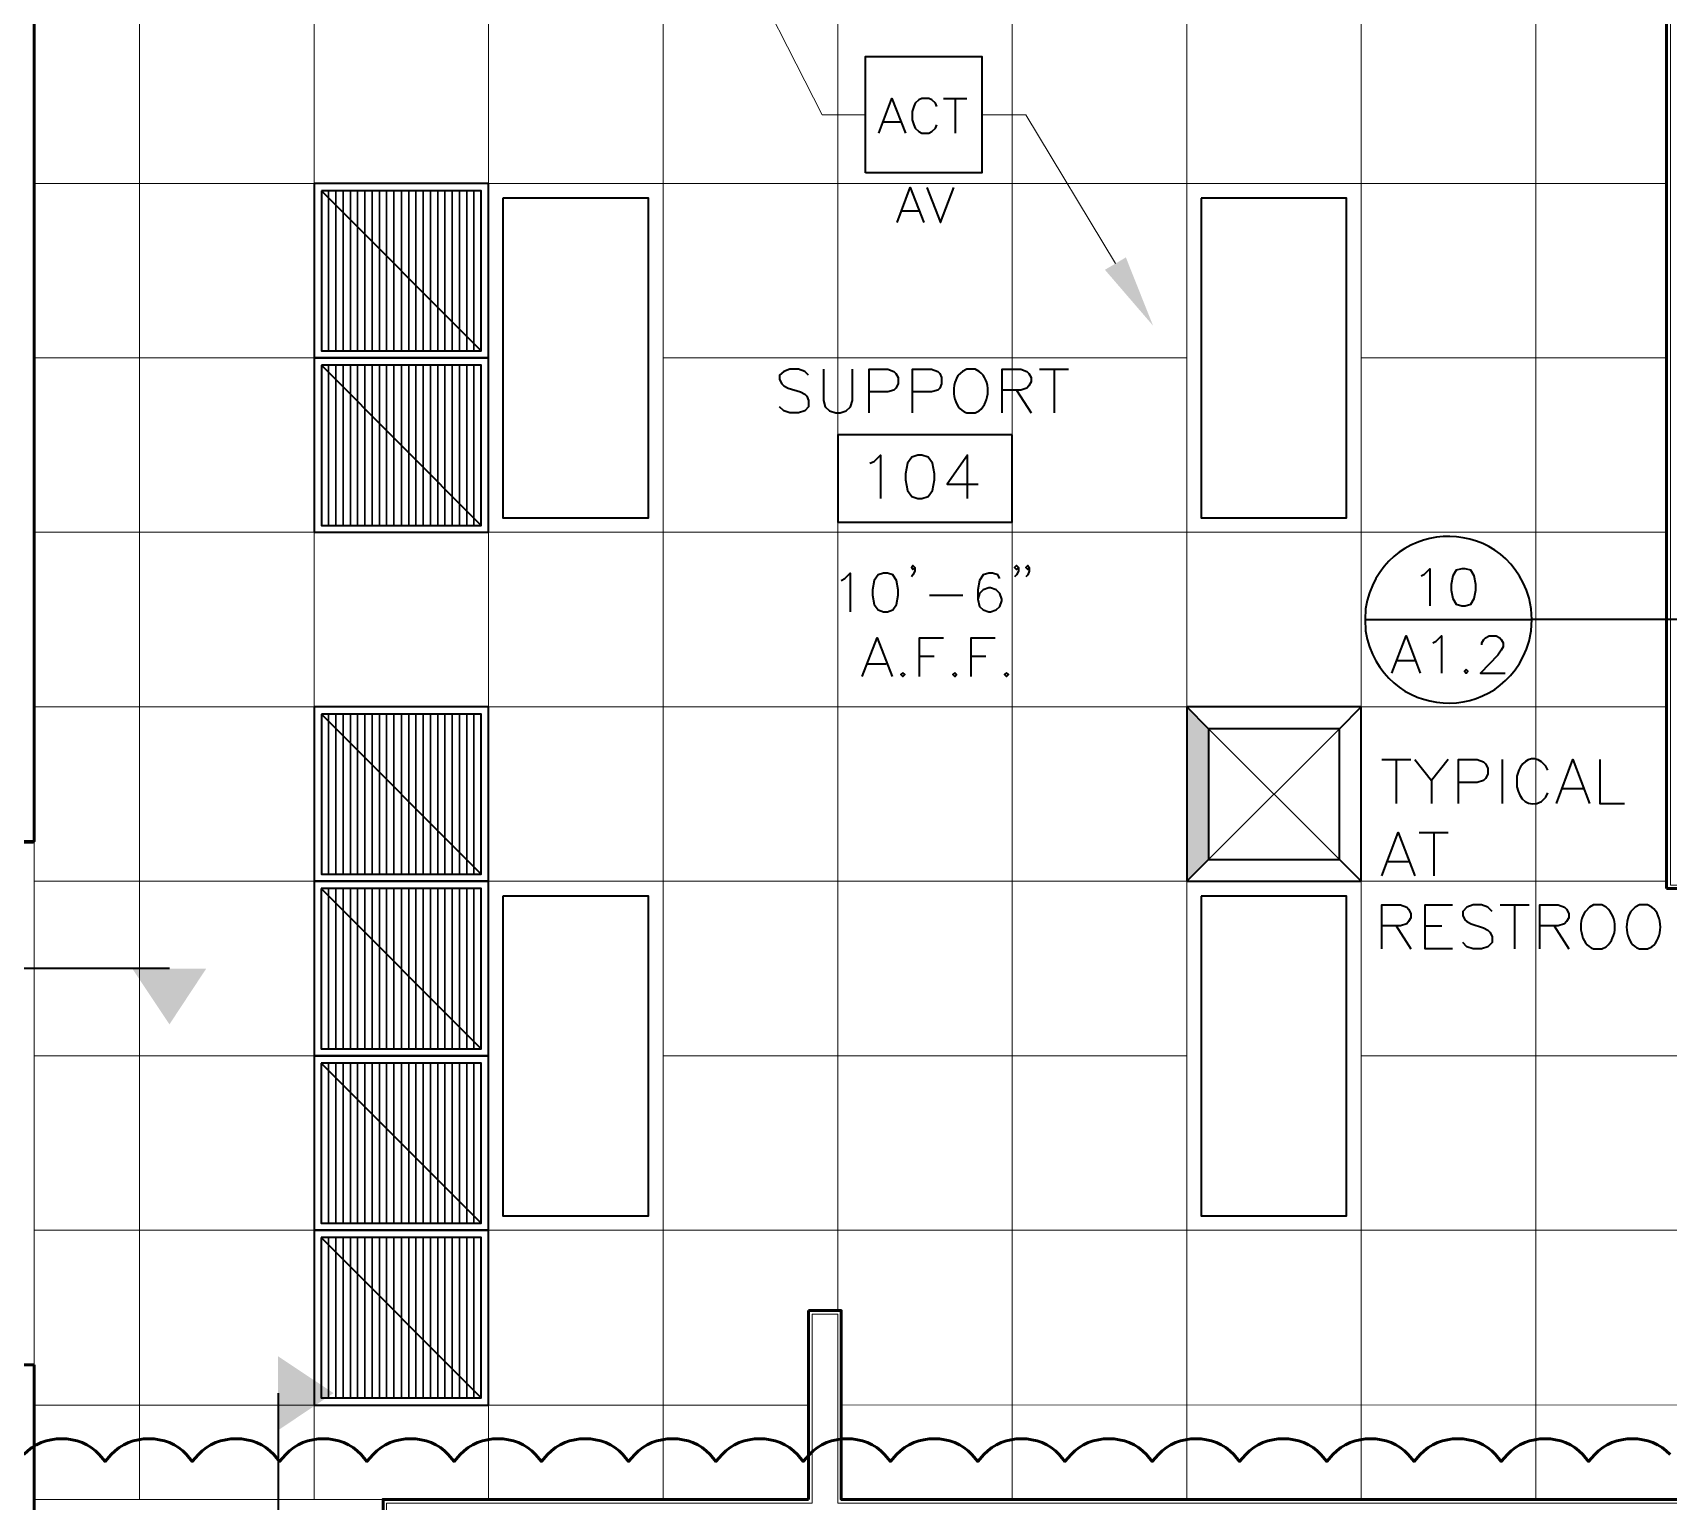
# Model space of a CAD drawing. Header units: inches. Extents: x 5 to 516, y -193 to 129.
# Drawn here: x 347.3 to 366.04, y 56.06 to 72.9 of the extents above; entities that cross this region are included whole.
import ezdxf

# ---------------------------------------------------------------- set-up
doc = ezdxf.new("R2010")
doc.units = ezdxf.units.IN
doc.header["$MEASUREMENT"] = 0
doc.layers.add('PDF9_Geometry', color=7, linetype='Continuous')
doc.layers.add('PDF9_Solid Fills', color=7, linetype='Continuous')

msp = doc.modelspace()

# ---------------------------------------------------------------- hatches: boundary and pattern name
at = {"layer": 'PDF9_Solid Fills', "true_color": 0xb3b3b3, "transparency": 33554559}
msp.add_hatch(color=253, dxfattribs=at).paths.add_polyline_path([(360.5206251, 64.9161145), (360.5206251, 63.1694501), (360.769514, 63.4183369), (360.769514, 64.9161145)])

# ---------------------------------------------------------------- linework, layer by layer
at = {"layer": 'PDF9_Geometry', "lineweight": 50}
for points in [[(347.3117409, 57.6272242), (331.2272974, 57.6272242), (331.2272974, 81.0450018), (339.7695191, 81.0450018), (339.7695191, 81.3694443)], [(366.0184004, 63.0850057), (366.0184004, 81.0450052)], [(346.9384076, 63.6272239), (347.3117409, 63.6272239), (347.3117409, 77.7116675)], [(383.4806209, 56.0850061), (383.4806209, 63.0850057), (366.0183993, 63.0850057)], [(356.187292, 56.0850061), (356.187292, 58.2494503)], [(356.1872949, 58.2494503), (356.5606282, 58.2494503), (356.5606282, 56.0850061), (383.4806277, 56.0850061)], [(347.3117409, 53.8761122), (347.3117409, 57.6272231)], [(348.1961855, 56.6005632), (348.1250728, 56.520563), (348.0584088, 56.6005632)], [(349.1961854, 56.6005632), (349.1250727, 56.520563), (349.0584087, 56.6005632)], [(350.1961854, 56.6005632), (350.1250727, 56.520563), (350.0584087, 56.6005632)], [(351.1961853, 56.6005632), (351.1250726, 56.520563), (351.0584086, 56.6005632)], [(352.1961853, 56.6005632), (352.1250725, 56.520563), (352.0584086, 56.6005632)], [(353.1961852, 56.6005632), (353.1250725, 56.520563), (353.0584085, 56.6005632)], [(354.1961852, 56.6005632), (354.1250724, 56.520563), (354.0584084, 56.6005632)], [(355.1961851, 56.6005632), (355.1250724, 56.520563), (355.0584084, 56.6005632)], [(356.1961851, 56.6005632), (356.1250723, 56.520563), (356.0584083, 56.6005632)], [(357.196185, 56.6005632), (357.1250723, 56.520563), (357.0584083, 56.6005632)], [(358.196185, 56.6005632), (358.1250722, 56.520563), (358.0584082, 56.6005632)], [(359.1961849, 56.6005632), (359.1250722, 56.520563), (359.0584082, 56.6005632)], [(360.1961848, 56.6005632), (360.1250721, 56.520563), (360.0584081, 56.6005632)], [(361.1961848, 56.6005632), (361.1250743, 56.520563), (361.0584081, 56.6005632)], [(362.1961847, 56.6005632), (362.1250742, 56.520563), (362.058408, 56.6005632)], [(363.1961847, 56.6005632), (363.1250742, 56.520563), (363.0584079, 56.6005632)], [(364.1961846, 56.6005632), (364.1250741, 56.520563), (364.0584079, 56.6005632)], [(365.1961846, 56.6005632), (365.1250741, 56.520563), (365.0584078, 56.6005632)], [(351.3117407, 56.0850061), (351.3117407, 55.7072283), (351.3117407, 56.0850061), (356.187296, 56.0850061)]]:
    msp.add_lwpolyline(points, dxfattribs=at)
at = {"layer": 'PDF9_Geometry', "lineweight": 9}
msp.add_lwpolyline([(383.9783999, 55.7516727), (351.3517345, 55.7516727), (351.3517345, 56.0405612), (356.2272903, 56.0405612), (356.2272903, 58.2094499), (356.5206231, 58.2094499), (356.5206231, 56.0405612), (383.5206216, 56.0405612), (383.5206216, 63.1250052), (366.0628448, 63.1250052), (366.0628448, 81.0850047)], dxfattribs=at)
at = {"layer": 'PDF9_Geometry', "lineweight": 15}
for points in [[(352.5206255, 81.0450018), (352.5206255, 65.8761138)], [(354.5206254, 81.0450018), (354.5206254, 56.0850038)], [(356.5206253, 58.2494482), (356.5206253, 81.0450018)], [(358.5206252, 56.0850061), (358.5206252, 81.045004)], [(360.5206251, 56.0850061), (360.5206251, 81.045004)], [(362.520625, 56.0850061), (362.520625, 81.045004)], [(364.5206249, 56.0850061), (364.5206249, 81.045004)], [(348.5206257, 77.7116686), (348.5206257, 56.0850038)], [(350.5206256, 77.7116686), (350.5206256, 56.0850038)], [(355.3472946, 73.916114), (356.3428501, 71.9561142), (356.8406278, 71.9561142)], [(359.7028445, 70.2494476), (358.6761779, 71.9561142), (358.1739557, 71.9561142)], [(347.3117409, 71.1694508), (366.018406, 71.1694508)], [(347.3117409, 69.1694509), (352.5206295, 69.1694509)], [(354.5206254, 69.1694509), (360.5206251, 69.1694509)], [(362.520625, 69.1694509), (366.0184026, 69.1694509)], [(347.3117409, 67.169451), (366.018406, 67.169451)], [(352.5206255, 65.8761116), (352.5206255, 56.0850015)], [(347.3117409, 65.1694511), (366.018406, 65.1694511)], [(347.3117409, 57.6272242), (347.3117409, 63.6272239)], [(347.3117409, 63.1694512), (366.018406, 63.1694512)], [(347.3117409, 61.1694513), (352.5206295, 61.1694513)], [(354.5206254, 61.1694513), (360.5206251, 61.1694513)], [(362.520625, 61.1694513), (368.7295135, 61.1694513)], [(347.3117409, 59.1694514), (366.5206293, 59.1694514)], [(347.3117409, 57.1650027), (356.187296, 57.1650027)], [(356.5606282, 57.1650027), (383.4806277, 57.1694472)], [(351.3117407, 56.0850061), (347.3117409, 56.0850061)]]:
    msp.add_lwpolyline(points, dxfattribs=at)
at = {"layer": 'PDF9_Geometry', "lineweight": 35}
for points in [[(356.8406304, 71.2894413), (356.8406304, 72.6227746), (358.1739636, 72.6227746), (358.1739636, 71.2894413)], [(350.5206256, 71.1694508), (350.5206256, 69.1694509), (352.5206255, 69.1694509), (352.5206255, 71.1694508)], [(350.6050712, 71.0850031), (350.6050712, 69.2494476), (352.4361821, 69.2494476), (352.4361821, 71.0850031)], [(352.6850678, 71.0005597), (352.6850678, 67.3338932), (354.3517344, 67.3338932), (354.3517344, 71.0005597)], [(360.6850674, 71.0005597), (360.6850674, 67.3338932), (362.3517339, 67.3338932), (362.3517339, 71.0005597)], [(350.5206256, 69.1694509), (350.5206256, 67.169451), (352.5206255, 67.169451), (352.5206255, 69.1694509)], [(350.6050712, 69.0850032), (350.6050712, 67.2494477), (352.4361821, 67.2494477), (352.4361821, 69.0850032)], [(358.5206252, 68.2850018), (356.5206253, 68.2850018), (356.5206253, 67.2850018), (358.5206252, 67.2850018)], [(357.4406285, 68.053891), (357.3695174, 68.0316688), (357.3206285, 67.9605577), (357.2984063, 67.8405577), (357.2984063, 67.7694466), (357.3206285, 67.6494466), (357.3695174, 67.5783355), (357.4406285, 67.5561133), (357.485073, 67.5561133), (357.5561841, 67.5783355), (357.6050729, 67.6494466), (357.6317396, 67.7694466), (357.6317396, 67.8405577), (357.6050729, 67.9605577), (357.5561841, 68.0316688), (357.485073, 68.053891)], [(363.6717389, 66.7516721), (363.6095167, 66.7338944), (363.5695167, 66.6716721), (363.5517389, 66.5694499), (363.5517389, 66.5072277), (363.5695167, 66.4094499), (363.6095167, 66.3472277), (363.6717389, 66.3250055), (363.7117389, 66.3250055), (363.7739611, 66.3472277), (363.8139611, 66.4094499), (363.8317389, 66.5072277), (363.8317389, 66.5694499), (363.8139611, 66.6716721), (363.7739611, 66.7338944), (363.7117389, 66.7516721)], [(357.0450755, 66.7027807), (356.9828533, 66.6805585), (356.9384088, 66.6183363), (356.9206311, 66.5116696), (356.9206311, 66.4494474), (356.9384088, 66.3427807), (356.9828533, 66.2805585), (357.0450755, 66.2583363), (357.08952, 66.2583363), (357.1517422, 66.2805585), (357.1961866, 66.3427807), (357.2139644, 66.4494474), (357.2139644, 66.5116696), (357.1961866, 66.6183363), (357.1517422, 66.6805585), (357.08952, 66.7027807)], [(357.2672977, 65.5605553), (357.2450755, 65.5383331), (357.2672977, 65.5161109), (357.2895199, 65.5383331)], [(357.8628471, 65.5605553), (357.8406249, 65.5383331), (357.8628471, 65.5161109), (357.8806249, 65.5383331)], [(358.4539658, 65.5605553), (358.4317435, 65.5383331), (358.4539658, 65.5161109), (358.476188, 65.5383331)], [(363.7206303, 65.5961185), (363.7028526, 65.5783407), (363.7206303, 65.5561185), (363.7428526, 65.5783407)], [(350.5206256, 65.1694511), (350.5206256, 63.1694512), (352.5206255, 63.1694512), (352.5206255, 65.1694511)], [(350.6050712, 65.0850035), (350.6050712, 63.2494479), (352.4361821, 63.2494479), (352.4361821, 65.0850035)], [(360.5206251, 65.1694511), (360.5206251, 63.1694512), (362.520625, 63.1694512), (362.520625, 65.1694511)], [(360.7695129, 64.9161166), (360.7695129, 63.418339), (362.2717351, 63.418339), (362.2717351, 64.9161166)], [(350.5206256, 63.1694512), (350.5206256, 61.1694513), (352.5206255, 61.1694513), (352.5206255, 63.1694512)], [(350.6006314, 63.0850036), (350.6006314, 61.249448), (352.4361869, 61.249448), (352.4361869, 63.0850036)], [(352.6850678, 63.0005601), (352.6850678, 59.3338937), (354.3517344, 59.3338937), (354.3517344, 63.0005601)], [(360.6850674, 63.0005601), (360.6850674, 59.3338937), (362.3517339, 59.3338937), (362.3517339, 63.0005601)], [(350.5206256, 61.1694513), (350.5206256, 59.1694514), (352.5206255, 59.1694514), (352.5206255, 61.1694513)], [(350.6006314, 61.0850037), (350.6006314, 59.2494482), (352.4361869, 59.2494482), (352.4361869, 61.0850037)], [(350.5206256, 59.169447), (350.5206256, 57.1650027), (352.5206255, 57.1650027), (352.5206255, 59.169447)], [(350.6006314, 59.0850038), (350.6006314, 57.2494483), (352.4361869, 57.2494483), (352.4361869, 59.0850038)]]:
    msp.add_lwpolyline(points, close=True, dxfattribs=at)
for points in [[(356.9917353, 71.7427833), (357.1428464, 72.1427833), (357.298402, 71.7427833)], [(357.6584019, 72.049442), (357.6406242, 72.089442), (357.6006242, 72.1249976), (357.5650686, 72.1427754), (357.4850686, 72.1427754), (357.4495131, 72.1249976), (357.4095131, 72.089442), (357.3917353, 72.049442), (357.3739575, 71.9916643), (357.3739575, 71.8983309), (357.3917353, 71.8405532), (357.4095131, 71.8005532), (357.4495131, 71.7649976), (357.4850686, 71.7427754), (357.5650686, 71.7427754), (357.6006242, 71.7649976), (357.6406242, 71.8005532), (357.6584019, 71.8405532)], [(357.7339589, 72.1427761), (358.0006256, 72.1427761)], [(357.8672959, 72.1427761), (357.8672959, 71.7427761)], [(357.0495153, 71.8761112), (357.2406264, 71.8761112)], [(350.6050712, 71.0850052), (352.4361821, 69.2494497)], [(357.2006292, 70.7205576), (357.3517404, 71.1205575), (357.5072959, 70.7205576)], [(357.5428511, 71.1205593), (357.6984066, 70.7205594), (357.8495177, 71.1205593)], [(357.2584002, 70.8538945), (357.4495113, 70.8538945)], [(350.6050712, 69.0850053), (352.4361821, 67.2494498)], [(356.187292, 68.9694455), (356.1428475, 69.0138899), (356.0717364, 69.0405566), (355.9739587, 69.0405566), (355.9028476, 69.0138899), (355.8539587, 68.9694455), (355.8539587, 68.9205566), (355.8806253, 68.8716677), (355.9028476, 68.8494455), (355.9517364, 68.8227788), (356.0939587, 68.7783344), (356.1428475, 68.7516677), (356.1650698, 68.7294455), (356.187292, 68.6805566), (356.187292, 68.6094455), (356.1428475, 68.5605566), (356.0717364, 68.5383344), (355.9739587, 68.5383344), (355.9028476, 68.5605566), (355.8539587, 68.6094455)], [(356.356183, 69.0405627), (356.356183, 68.6805627), (356.3784053, 68.6094516), (356.4272941, 68.5605627), (356.4984053, 68.5383405), (356.5472941, 68.5383405), (356.6184052, 68.5605627), (356.6672941, 68.6094516), (356.6895164, 68.6805627), (356.6895164, 69.0405627)], [(356.8806242, 68.5383383), (356.8806242, 69.0405605), (357.0939575, 69.0405605), (357.1650686, 69.0138939), (357.1872909, 68.9916717), (357.2139575, 68.9427828), (357.2139575, 68.8716717), (357.1872909, 68.8227828), (357.1650686, 68.8005606), (357.0939575, 68.7783383), (356.8806242, 68.7783383)], [(357.3784088, 68.5383383), (357.3784088, 69.0405605), (357.5961866, 69.0405605), (357.6672977, 69.0138939), (357.6895199, 68.9916717), (357.7117421, 68.9427828), (357.7117421, 68.8716717), (357.6895199, 68.8227828), (357.6672977, 68.8005606), (357.5961866, 68.7783383), (357.3784088, 68.7783383)], [(358.142846, 69.013896), (358.0939571, 69.0405627), (358.0006238, 69.0405627), (357.9517349, 69.013896), (357.902846, 68.9694516)], [(358.4050743, 68.5383383), (358.4050743, 69.0405605), (358.6184077, 69.0405605), (358.6895188, 69.0138939), (358.711741, 68.9916717), (358.7384077, 68.9427828), (358.7384077, 68.8938939), (358.711741, 68.8494494), (358.6895188, 68.8227828), (358.6184077, 68.8005606), (358.4050743, 68.8005606)], [(358.8317417, 69.0405627), (359.165075, 69.0405627)], [(359.0006237, 69.0405627), (359.0006237, 68.5383405)], [(358.5695166, 68.8005544), (358.7384055, 68.5383322)], [(358.0006238, 68.5383405), (358.0939571, 68.5383405), (358.142846, 68.5605627)], [(356.8895127, 67.960557), (356.9384016, 67.9827792), (357.0095127, 68.0538903), (357.0095127, 67.5561126)], [(358.0095213, 67.5561133), (358.0095213, 68.053891), (357.7739658, 67.7205577), (358.1295213, 67.7205577)], [(357.4050744, 66.7650004), (357.3828522, 66.7427782), (357.3650744, 66.7650004), (357.3828522, 66.7872226), (357.4050744, 66.7650004), (357.4050744, 66.7250004), (357.3828522, 66.680556), (357.3650744, 66.6583337)], [(358.5917334, 66.7650004), (358.5695112, 66.7427782), (358.547289, 66.7650004), (358.5695112, 66.7872226), (358.5917334, 66.7650004), (358.5917334, 66.7250004), (358.5695112, 66.680556), (358.547289, 66.6583337)], [(358.7161818, 66.7650004), (358.698404, 66.7427782), (358.6761818, 66.7650004), (358.698404, 66.7872226), (358.7161818, 66.7650004), (358.7161818, 66.7250004), (358.698404, 66.680556), (358.6761818, 66.6583337)], [(363.2050687, 66.6716664), (363.2450687, 66.6894441), (363.3072909, 66.7516664), (363.3072909, 66.3249997)], [(356.5606282, 66.6183352), (356.6006282, 66.6405574), (356.6628504, 66.7027796), (356.6628504, 66.2583352)], [(358.3784088, 66.640561), (358.3561865, 66.680561), (358.2939643, 66.7027833), (358.2539643, 66.7027833), (358.1872977, 66.680561), (358.1472977, 66.6183388), (358.1250754, 66.5116722), (358.1250754, 66.4050055), (358.1472977, 66.3205611), (358.1872977, 66.2805611), (358.2539643, 66.2583388), (358.2717421, 66.2583388), (358.3384088, 66.2805611), (358.3784088, 66.3205611), (358.400631, 66.3827833), (358.400631, 66.4050055), (358.3784088, 66.4672277), (358.3384088, 66.5116722), (358.2717421, 66.5338944), (358.2539643, 66.5338944), (358.1872977, 66.5116722), (358.1472977, 66.4672277), (358.1250754, 66.4050055)], [(357.5739564, 66.4494441), (357.9561786, 66.4494441)], [(364.4450711, 65.9205622), (364.4672933, 66.0405622), (364.4761822, 66.169451), (364.4672933, 66.2938955), (364.4450711, 66.4138955)], [(362.5695157, 66.2938955), (362.5650713, 66.169451), (362.5695157, 66.0405622)], [(362.5650767, 66.169451), (364.4761876, 66.169451)], [(368.0272979, 66.169451), (364.476187, 66.169451)], [(362.8717353, 65.5561156), (363.0361798, 65.9827822), (363.1961798, 65.5561156)], [(363.3384056, 65.9027771), (363.3784056, 65.9205549), (363.4406278, 65.9827771), (363.4406278, 65.5561105)], [(363.9028497, 65.8805604), (363.9028497, 65.9027826), (363.9250719, 65.9427826), (363.9428497, 65.9605603), (363.9872941, 65.9827826), (364.0672941, 65.9827826), (364.1072941, 65.9605603), (364.1250719, 65.9427826), (364.1472941, 65.9027826), (364.1472941, 65.8583381), (364.1250719, 65.8183381), (364.0850719, 65.7605604), (363.8850719, 65.5561159), (364.1695163, 65.5561159)], [(356.8006275, 65.5161127), (356.9739608, 65.9605571), (357.1428497, 65.5161127)], [(357.4584056, 65.5161127), (357.4584056, 65.9605571), (357.7339611, 65.9605571)], [(358.0495152, 65.5161127), (358.0495152, 65.9605571), (358.3250707, 65.9605571)], [(356.8672959, 65.6627779), (357.0761848, 65.6627779)], [(357.4584056, 65.7516722), (357.6272944, 65.7516722)], [(358.0495152, 65.7516722), (358.2184041, 65.7516722)], [(362.9339641, 65.698332), (363.1339641, 65.698332)], [(350.6050712, 65.0850056), (352.4361821, 63.24945)], [(360.7695129, 64.9161145), (360.520624, 65.1694478)], [(362.2717372, 64.9161145), (362.5206261, 65.1694478)], [(362.7561845, 64.5650041), (363.0895178, 64.5650041)], [(362.9206268, 64.5650041), (362.9206268, 64.0627819)], [(363.1339604, 64.5650041), (363.3250715, 64.3250042), (363.3250715, 64.0627819)], [(363.5161852, 64.5650041), (363.3250741, 64.3250042)], [(363.6361848, 64.0627798), (363.6361848, 64.565002), (363.8495181, 64.565002), (363.9206292, 64.5383353), (363.9428515, 64.5161131), (363.9695181, 64.4672242), (363.9695181, 64.3961131), (363.9428515, 64.3472242), (363.9206292, 64.325002), (363.8495181, 64.3027798), (363.6361848, 64.3027798)], [(364.1339604, 64.5650041), (364.1339604, 64.0627819)], [(364.6584016, 64.4450045), (364.6361793, 64.489449), (364.5872904, 64.5383378)], [(364.7561844, 64.0627798), (364.942851, 64.565002), (365.1339621, 64.0627798)], [(365.25396, 64.5650041), (365.25396, 64.0627819), (365.5384044, 64.0627819)], [(364.3250682, 64.4450045), (364.302846, 64.3738934), (364.302846, 64.2538934)], [(364.5872904, 64.0850045), (364.6361793, 64.1338934), (364.6584016, 64.1827823)], [(364.8272926, 64.2316708), (365.0628481, 64.2316708)], [(362.7561845, 63.2316709), (362.9428512, 63.7294486), (363.1339623, 63.2316709)], [(363.1828519, 63.7294465), (363.5161852, 63.7294465)], [(363.3517339, 63.7294465), (363.3517339, 63.2316687)], [(360.7695129, 63.418339), (360.520624, 63.1694501)], [(362.2717372, 63.418339), (362.5206261, 63.1694501)], [(362.8272927, 63.3961131), (363.0628483, 63.3961131)], [(350.6006314, 63.0850057), (352.4361869, 61.2494501)], [(362.7561845, 62.3961132), (362.7561845, 62.8983354), (362.9695178, 62.8983354), (363.0406289, 62.8716687), (363.0628511, 62.8494465), (363.0895178, 62.8005576), (363.0895178, 62.7516687), (363.0628511, 62.7072243), (363.0406289, 62.6805576), (362.9695178, 62.6583354), (362.7561845, 62.6583354)], [(363.5650712, 62.3961132), (363.2539601, 62.3961132), (363.2539601, 62.8983354), (363.5650712, 62.8983354)], [(364.0184005, 62.8227806), (363.9695116, 62.8716695), (363.8984005, 62.8983361), (363.8006227, 62.8983361), (363.7295116, 62.8716695), (363.6850672, 62.8227806), (363.6850672, 62.7783361), (363.7072894, 62.7294472), (363.7295116, 62.707225), (363.7784005, 62.6805584), (363.9206227, 62.6361139), (363.9695116, 62.6094472), (363.9917338, 62.587225), (364.0184005, 62.5383361), (364.0184005, 62.467225), (363.9695116, 62.4183361), (363.8984005, 62.3961139), (363.8006227, 62.3961139), (363.7295116, 62.4183361), (363.6850672, 62.467225)], [(364.1117346, 62.8983376), (364.4450679, 62.8983376)], [(364.2761859, 62.8983376), (364.2761859, 62.3961154)], [(364.5650765, 62.3961132), (364.5650765, 62.8983354), (364.7784099, 62.8983354), (364.849521, 62.8716687), (364.8717432, 62.8494465), (364.8984099, 62.8005576), (364.8984099, 62.7516687), (364.8717432, 62.7072243), (364.849521, 62.6805576), (364.7784099, 62.6583354), (364.5650765, 62.6583354)], [(365.325074, 62.8716709), (365.2761851, 62.8983376), (365.1828518, 62.8983376), (365.1339629, 62.8716709), (365.0895184, 62.822782)], [(365.8495151, 62.8716709), (365.8006262, 62.8983376), (365.7072929, 62.8983376), (365.658404, 62.8716709), (365.6095151, 62.822782)], [(362.9206268, 62.6583383), (363.0895156, 62.3961161)], [(363.2539601, 62.6583383), (363.4450712, 62.6583383)], [(364.7295188, 62.6583383), (364.8984077, 62.3961161)], [(348.8628476, 62.1694513), (346.3606256, 62.1694513), (346.3517365, 62.2938957), (346.3295143, 62.4138957)], [(365.1828518, 62.3961154), (365.2761851, 62.3961154), (365.325074, 62.4183376)], [(365.7072929, 62.3961154), (365.8006262, 62.3961154), (365.8495151, 62.4183376)], [(350.6006314, 61.0850058), (352.4361869, 59.2494503)], [(350.6006314, 59.0850059), (352.4361869, 57.2494504)], [(350.1072956, 57.3027794), (350.1072956, 55.1516684)]]:
    msp.add_lwpolyline(points, dxfattribs=at)
at = {"layer": 'PDF9_Geometry', "color": 253, "lineweight": 30, "true_color": 0xb3b3b3}
for points in [[(350.6850679, 71.0850052), (350.6850679, 69.2494497)], [(350.7695134, 71.0850052), (350.7695134, 69.2494497)], [(350.853959, 71.0850052), (350.853959, 69.2494497)], [(350.9384045, 71.0850052), (350.9384045, 69.2494497)], [(351.0184012, 71.0850052), (351.0184012, 69.2494497)], [(351.1028467, 71.0850052), (351.1028467, 69.2494497)], [(351.1872923, 71.0850052), (351.1872923, 69.2494497)], [(351.2717378, 71.0850052), (351.2717378, 69.2494497)], [(351.3517345, 71.0850052), (351.3517345, 69.2494497)], [(351.4361801, 71.0850052), (351.4361801, 69.2494497)], [(351.5206256, 71.0850052), (351.5206256, 69.2494497)], [(351.6050711, 71.0850052), (351.6050711, 69.2494497)], [(351.6850678, 71.0850052), (351.6850678, 69.2494497)], [(351.7695134, 71.0850052), (351.7695134, 69.2494497)], [(351.8539589, 71.0850052), (351.8539589, 69.2494497)], [(351.9384044, 71.0850052), (351.9384044, 69.2494497)], [(352.0184012, 71.0850052), (352.0184012, 69.2494497)], [(352.1028467, 71.0850052), (352.1028467, 69.2494497)], [(352.1872922, 71.0850052), (352.1872922, 69.2494497)], [(352.2717377, 71.0850052), (352.2717377, 69.2494497)], [(352.3517345, 71.0850052), (352.3517345, 69.2494497)], [(350.6850679, 69.0850053), (350.6850679, 67.2494498)], [(350.7695134, 69.0850053), (350.7695134, 67.2494498)], [(350.853959, 69.0850053), (350.853959, 67.2494498)], [(350.9384045, 69.0850053), (350.9384045, 67.2494498)], [(351.0184012, 69.0850053), (351.0184012, 67.2494498)], [(351.1028467, 69.0850053), (351.1028467, 67.2494498)], [(351.1872923, 69.0850053), (351.1872923, 67.2494498)], [(351.2717378, 69.0850053), (351.2717378, 67.2494498)], [(351.3517345, 69.0850053), (351.3517345, 67.2494498)], [(351.4361801, 69.0850053), (351.4361801, 67.2494498)], [(351.5206256, 69.0850053), (351.5206256, 67.2494498)], [(351.6050711, 69.0850053), (351.6050711, 67.2494498)], [(351.6850678, 69.0850053), (351.6850678, 67.2494498)], [(351.7695134, 69.0850053), (351.7695134, 67.2494498)], [(351.8539589, 69.0850053), (351.8539589, 67.2494498)], [(351.9384044, 69.0850053), (351.9384044, 67.2494498)], [(352.0184012, 69.0850053), (352.0184012, 67.2494498)], [(352.1028467, 69.0850053), (352.1028467, 67.2494498)], [(352.1872922, 69.0850053), (352.1872922, 67.2494498)], [(352.2717377, 69.0850053), (352.2717377, 67.2494498)], [(352.3517345, 69.0850053), (352.3517345, 67.2494498)], [(350.6850679, 65.0850056), (350.6850679, 63.24945)], [(350.7695134, 65.0850056), (350.7695134, 63.24945)], [(350.853959, 65.0850056), (350.853959, 63.24945)], [(350.9384045, 65.0850056), (350.9384045, 63.24945)], [(351.0184012, 65.0850056), (351.0184012, 63.24945)], [(351.1028467, 65.0850056), (351.1028467, 63.24945)], [(351.1872923, 65.0850056), (351.1872923, 63.24945)], [(351.2717378, 65.0850056), (351.2717378, 63.24945)], [(351.3517345, 65.0850056), (351.3517345, 63.24945)], [(351.4361801, 65.0850056), (351.4361801, 63.24945)], [(351.5206256, 65.0850056), (351.5206256, 63.24945)], [(351.6050711, 65.0850056), (351.6050711, 63.24945)], [(351.6850678, 65.0850056), (351.6850678, 63.24945)], [(351.7695134, 65.0850056), (351.7695134, 63.24945)], [(351.8539589, 65.0850056), (351.8539589, 63.24945)], [(351.9384044, 65.0850056), (351.9384044, 63.24945)], [(352.0184012, 65.0850056), (352.0184012, 63.24945)], [(352.1028467, 65.0850056), (352.1028467, 63.24945)], [(352.1872922, 65.0850056), (352.1872922, 63.24945)], [(352.2717377, 65.0850056), (352.2717377, 63.24945)], [(352.3517345, 65.0850056), (352.3517345, 63.24945)], [(360.7695129, 64.9161145), (362.2717351, 63.4183369)], [(362.2717372, 64.9161145), (360.769515, 63.4183369)], [(350.6850679, 63.0850057), (350.6850679, 61.2494501)], [(350.7695134, 63.0850057), (350.7695134, 61.2494501)], [(350.853959, 63.0850057), (350.853959, 61.2494501)], [(350.9384045, 63.0850057), (350.9384045, 61.2494501)], [(351.0184012, 63.0850057), (351.0184012, 61.2494501)], [(351.1028467, 63.0850057), (351.1028467, 61.2494501)], [(351.1872923, 63.0850057), (351.1872923, 61.2494501)], [(351.2717378, 63.0850057), (351.2717378, 61.2494501)], [(351.3517345, 63.0850057), (351.3517345, 61.2494501)], [(351.4361801, 63.0850057), (351.4361801, 61.2494501)], [(351.5206256, 63.0850057), (351.5206256, 61.2494501)], [(351.6050711, 63.0850057), (351.6050711, 61.2494501)], [(351.6850678, 63.0850057), (351.6850678, 61.2494501)], [(351.7695134, 63.0850057), (351.7695134, 61.2494501)], [(351.8539589, 63.0850057), (351.8539589, 61.2494501)], [(351.9384044, 63.0850057), (351.9384044, 61.2494501)], [(352.0184012, 63.0850057), (352.0184012, 61.2494501)], [(352.1028467, 63.0850057), (352.1028467, 61.2494501)], [(352.1872922, 63.0850057), (352.1872922, 61.2494501)], [(352.2717377, 63.0850057), (352.2717377, 61.2494501)], [(352.3517345, 63.0850057), (352.3517345, 61.2494501)], [(350.6850679, 61.0850058), (350.6850679, 59.2494503)], [(350.7695134, 61.0850058), (350.7695134, 59.2494503)], [(350.853959, 61.0850058), (350.853959, 59.2494503)], [(350.9384045, 61.0850058), (350.9384045, 59.2494503)], [(351.0184012, 61.0850058), (351.0184012, 59.2494503)], [(351.1028467, 61.0850058), (351.1028467, 59.2494503)], [(351.1872923, 61.0850058), (351.1872923, 59.2494503)], [(351.2717378, 61.0850058), (351.2717378, 59.2494503)], [(351.3517345, 61.0850058), (351.3517345, 59.2494503)], [(351.4361801, 61.0850058), (351.4361801, 59.2494503)], [(351.5206256, 61.0850058), (351.5206256, 59.2494503)], [(351.6050711, 61.0850058), (351.6050711, 59.2494503)], [(351.6850678, 61.0850058), (351.6850678, 59.2494503)], [(351.7695134, 61.0850058), (351.7695134, 59.2494503)], [(351.8539589, 61.0850058), (351.8539589, 59.2494503)], [(351.9384044, 61.0850058), (351.9384044, 59.2494503)], [(352.0184012, 61.0850058), (352.0184012, 59.2494503)], [(352.1028467, 61.0850058), (352.1028467, 59.2494503)], [(352.1872922, 61.0850058), (352.1872922, 59.2494503)], [(352.2717377, 61.0850058), (352.2717377, 59.2494503)], [(352.3517345, 61.0850058), (352.3517345, 59.2494503)], [(350.6850679, 59.0850059), (350.6850679, 57.2494504)], [(350.7695134, 59.0850059), (350.7695134, 57.2494504)], [(350.853959, 59.0850059), (350.853959, 57.2494504)], [(350.9384045, 59.0850059), (350.9384045, 57.2494504)], [(351.0184012, 59.0850059), (351.0184012, 57.2494504)], [(351.1028467, 59.0850059), (351.1028467, 57.2494504)], [(351.1872923, 59.0850059), (351.1872923, 57.2494504)], [(351.2717378, 59.0850059), (351.2717378, 57.2494504)], [(351.3517345, 59.0850059), (351.3517345, 57.2494504)], [(351.4361801, 59.0850059), (351.4361801, 57.2494504)], [(351.5206256, 59.0850059), (351.5206256, 57.2494504)], [(351.6050711, 59.0850059), (351.6050711, 57.2494504)], [(351.6850678, 59.0850059), (351.6850678, 57.2494504)], [(351.7695134, 59.0850059), (351.7695134, 57.2494504)], [(351.8539589, 59.0850059), (351.8539589, 57.2494504)], [(351.9384044, 59.0850059), (351.9384044, 57.2494504)], [(352.0184012, 59.0850059), (352.0184012, 57.2494504)], [(352.1028467, 59.0850059), (352.1028467, 57.2494504)], [(352.1872922, 59.0850059), (352.1872922, 57.2494504)], [(352.2717377, 59.0850059), (352.2717377, 57.2494504)], [(352.3517345, 59.0850059), (352.3517345, 57.2494504)]]:
    msp.add_lwpolyline(points, dxfattribs=at)
at = {"layer": 'PDF9_Geometry', "lineweight": 15}
msp.add_lwpolyline([(347.3117409, 63.6272239), (346.8095187, 63.6272239), (346.8095187, 63.3738906), (346.822852, 63.3738906), (346.8272965, 63.378335), (346.8317409, 63.3827795), (346.8317409, 63.578335), (346.8361854, 63.5827794), (346.8361854, 63.5872239), (346.8406298, 63.5872239), (346.8406298, 63.5916683), (346.8450743, 63.5916683), (346.8450743, 63.5961128), (346.8495187, 63.5961128), (346.8495187, 63.6005572), (346.8584076, 63.6005572), (346.862852, 63.6050017), (347.302852, 63.6050017), (347.302852, 63.6094461), (347.3072965, 63.6094461), (347.3072965, 63.6138906), (347.3117409, 63.6138906)], close=True, dxfattribs=at)
at = {"layer": 'PDF9_Geometry', "lineweight": 35}
for points in [[(358.142846, 68.5605627), (358.2721052, 68.6681183), (358.275883, 68.9115257), (358.142846, 69.013896)], [(357.902846, 68.9694516), (357.8139571, 68.8352294), (357.8335127, 68.5994516), (358.0006238, 68.5383405)], [(364.4450711, 66.4138955), (364.1454415, 67.4190807), (362.7415897, 67.3315991), (362.5695157, 66.2938955)], [(362.5695157, 66.0405622), (362.7439601, 65.003377), (364.1424045, 64.9147104), (364.4450711, 65.9205622)], [(364.5872904, 64.5383378), (364.4777349, 64.6185601), (364.3755127, 64.549523), (364.3250682, 64.4450045)], [(364.302846, 64.2538934), (364.330846, 64.1123379), (364.4364756, 63.9997453), (364.5872904, 64.0850045)], [(365.0895184, 62.822782), (364.992111, 62.704782), (365.0309999, 62.4392265), (365.1828518, 62.3961154)], [(365.325074, 62.4183376), (365.4584814, 62.5273006), (365.4644814, 62.7612265), (365.325074, 62.8716709)], [(365.6095151, 62.822782), (365.5238114, 62.6995228), (365.5500337, 62.4384857), (365.7072929, 62.3961154)], [(365.8495151, 62.4183376), (365.9781077, 62.5122635), (365.9817373, 62.7781894), (365.8495151, 62.8716709)]]:
    msp.add_open_spline(points, degree=3, dxfattribs=at)
at = {"layer": 'PDF9_Geometry', "lineweight": 50}
for points in [[(348.0584088, 56.6005632), (347.8384833, 56.8395995), (347.4158172, 56.8408586), (347.1961856, 56.6005632)], [(349.0584087, 56.6005632), (348.8384832, 56.8395995), (348.4158171, 56.8408586), (348.1961855, 56.6005632)], [(350.0584087, 56.6005632), (349.8384832, 56.8395995), (349.4158171, 56.8408586), (349.1961854, 56.6005632)], [(351.0584086, 56.6005632), (350.8384831, 56.8395995), (350.415817, 56.8408586), (350.1961854, 56.6005632)], [(352.0584086, 56.6005632), (351.8384831, 56.8395995), (351.415817, 56.8408586), (351.1961853, 56.6005632)], [(353.0584085, 56.6005632), (352.838483, 56.8395995), (352.4158169, 56.8408586), (352.1961853, 56.6005632)], [(354.0584084, 56.6005632), (353.838483, 56.8395995), (353.4158168, 56.8408586), (353.1961852, 56.6005632)], [(355.0584084, 56.6005632), (354.8384829, 56.8395995), (354.4158168, 56.8408586), (354.1961852, 56.6005632)], [(356.0584083, 56.6005632), (355.8384829, 56.8395995), (355.4158167, 56.8408586), (355.1961851, 56.6005632)], [(357.0584083, 56.6005632), (356.8384828, 56.8395995), (356.4158167, 56.8408586), (356.1961851, 56.6005632)], [(358.0584082, 56.6005632), (357.8384828, 56.8395995), (357.4158166, 56.8408586), (357.196185, 56.6005632)], [(359.0584082, 56.6005632), (358.8384827, 56.8395995), (358.4158166, 56.8408586), (358.196185, 56.6005632)], [(360.0584081, 56.6005632), (359.8384826, 56.8395995), (359.4158165, 56.8408586), (359.1961849, 56.6005632)], [(361.0584081, 56.6005632), (360.8384826, 56.8395995), (360.4158142, 56.8408586), (360.1961848, 56.6005632)], [(362.058408, 56.6005632), (361.8384825, 56.8395995), (361.4158141, 56.8408586), (361.1961848, 56.6005632)], [(363.0584079, 56.6005632), (362.8384825, 56.8395995), (362.4158141, 56.8408586), (362.1961847, 56.6005632)], [(364.0584079, 56.6005632), (363.8384824, 56.8395995), (363.415814, 56.8408586), (363.1961847, 56.6005632)], [(365.0584078, 56.6005632), (364.8384824, 56.8395995), (364.4158139, 56.8408586), (364.1961846, 56.6005632)], [(366.0584078, 56.6005632), (365.8384823, 56.8395995), (365.4158139, 56.8408586), (365.1961846, 56.6005632)]]:
    msp.add_open_spline(points, degree=3, dxfattribs=at)
at = {"layer": 'PDF9_Solid Fills', "lineweight": 35, "transparency": 33554559}
for points in [[(359.5828539, 70.1783303), (360.133965, 69.5383303), (359.8228539, 70.3205525)], [(348.8628476, 61.5294502), (348.4361809, 62.1694502), (349.2850698, 62.1694502)], [(350.7428478, 57.3027794), (350.1072923, 56.8761128), (350.1072923, 57.7250016)]]:
    msp.add_solid(points, dxfattribs=at)
at = {"layer": 'PDF9_Solid Fills', "color": 253, "lineweight": 9, "true_color": 0xb3b3b3, "transparency": 33554559}
msp.add_solid([(360.5206251, 65.1694511), (360.769514, 64.9161178), (360.5206251, 64.9161178)], dxfattribs=at)

doc.saveas('drawing.dxf')
